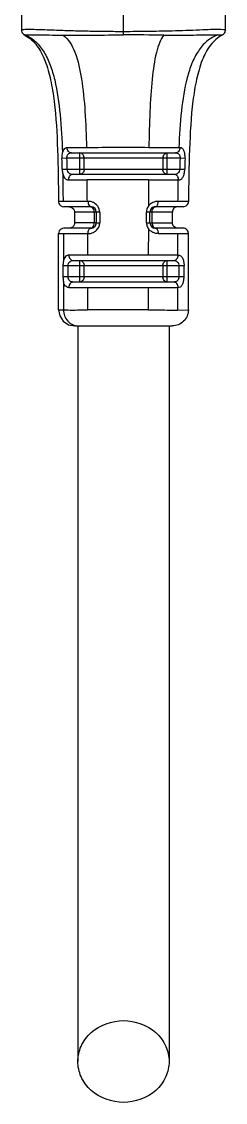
# Model space of a CAD drawing. Header units: millimetres. Extents: x 7426 to 8300, y 123 to 421.
# Drawn here: x 8231.73 to 8236.47, y 295.17 to 320.29 of the extents above; entities that cross this region are included whole.
import ezdxf

# ---------------------------------------------------------------- set-up
doc = ezdxf.new("R2010")
doc.units = ezdxf.units.MM
doc.layers.add('20_ALL_FEATURES', color=7, linetype='Continuous')

msp = doc.modelspace()

# ---------------------------------------------------------------- linework, layer by layer
at = {"layer": '20_ALL_FEATURES', "color": 7, "linetype": 'Continuous'}
for p, q in [((8231.727, 320.64), (8231.727, 320.088)), ((8234.1, 319.976), (8234.1, 320.662)), ((8236.473, 320.087), (8236.473, 320.641)), ((8231.727, 320.09), (8231.727, 320.085)), ((8231.727, 320.09), (8231.727, 320.088)), ((8231.727, 320.088), (8231.727, 320.088)), ((8231.727, 320.088), (8231.727, 320.088)), ((8231.727, 320.088), (8231.727, 320.088)), ((8231.727, 320.088), (8231.727, 320.088)), ((8231.727, 320.088), (8231.727, 320.088)), ((8231.769, 319.994), (8231.776, 319.988)), ((8231.769, 319.994), (8231.774, 319.99)), ((8231.789, 319.979), (8231.795, 319.976)), ((8231.796, 319.976), (8231.795, 319.976)), ((8231.795, 319.976), (8231.795, 319.976)), ((8231.808, 319.979), (8231.796, 319.976)), ((8236.439, 320.002), (8236.436, 320)), ((8236.469, 320.057), (8236.473, 320.088)), ((8236.472, 320.087), (8236.473, 320.088)), ((8236.473, 320.087), (8236.472, 320.087)), ((8236.473, 320.088), (8236.473, 320.088)), ((8231.813, 319.967), (8231.813, 319.967)), ((8232.892, 317.235), (8235.308, 317.235)), ((8233.081, 316.735), (8233.081, 317.235)), ((8235.118, 316.735), (8235.118, 317.235)), ((8235.415, 317.354), (8235.387, 317.354)), ((8232.783, 317.11), (8232.666, 317.106)), ((8235.417, 317.11), (8232.783, 317.11)), ((8233.182, 316.86), (8233.182, 317.11)), ((8235.017, 317.11), (8235.017, 316.86)), ((8235.534, 317.106), (8235.417, 317.11)), ((8232.674, 316.857), (8232.791, 316.86)), ((8232.791, 316.86), (8235.409, 316.86)), ((8235.28, 316.735), (8232.92, 316.735)), ((8235.409, 316.86), (8235.526, 316.857)), ((8235.367, 316.608), (8235.385, 316.608)), ((8232.7, 316.109), (8232.586, 316.109)), ((8233.342, 315.985), (8232.711, 315.985)), ((8233.274, 316.109), (8233.258, 316.109)), ((8233.275, 316.109), (8233.258, 316.109)), ((8233.342, 315.985), (8233.355, 315.984)), ((8234.831, 315.984), (8234.842, 315.985)), ((8235.49, 315.985), (8234.842, 315.985)), ((8235.361, 316.109), (8234.908, 316.109)), ((8233.467, 315.86), (8232.961, 315.86)), ((8232.962, 315.86), (8232.962, 315.61)), ((8233.417, 315.86), (8233.417, 315.61)), ((8233.467, 315.86), (8233.467, 315.61)), ((8233.546, 315.86), (8233.547, 315.61)), ((8234.636, 315.611), (8234.636, 315.861)), ((8235.239, 315.86), (8234.717, 315.86)), ((8234.717, 315.61), (8234.717, 315.86)), ((8234.769, 315.61), (8234.769, 315.86)), ((8235.239, 315.61), (8235.239, 315.86)), ((8233.342, 315.485), (8232.714, 315.485)), ((8233.467, 315.61), (8232.962, 315.61)), ((8233.355, 315.486), (8233.342, 315.485)), ((8234.679, 315.476), (8234.678, 314.86)), ((8234.717, 315.61), (8235.239, 315.61)), ((8234.842, 315.485), (8234.832, 315.485)), ((8235.487, 315.485), (8234.842, 315.485)), ((8232.588, 315.36), (8233.274, 315.36)), ((8232.703, 315.36), (8232.704, 314.729)), ((8233.26, 315.36), (8233.26, 314.86)), ((8234.908, 315.36), (8235.357, 315.36)), ((8234.909, 315.36), (8235.612, 315.36)), ((8235.357, 315.36), (8235.357, 314.86)), ((8232.703, 314.94), (8232.704, 314.729)), ((8235.357, 314.86), (8232.829, 314.86)), ((8232.934, 314.735), (8235.266, 314.735)), ((8233.081, 314.235), (8233.081, 314.735)), ((8234.943, 314.86), (8234.678, 314.86)), ((8235.118, 314.235), (8235.118, 314.735)), ((8235.509, 314.61), (8232.69, 314.61)), ((8232.69, 314.61), (8232.69, 314.36)), ((8232.807, 314.61), (8232.807, 314.36)), ((8233.182, 314.36), (8233.182, 314.61)), ((8235.017, 314.61), (8235.017, 314.36)), ((8235.393, 314.36), (8235.393, 314.61)), ((8235.509, 314.36), (8235.509, 314.61)), ((8232.69, 314.36), (8235.509, 314.36)), ((8232.703, 314.241), (8232.703, 313.585)), ((8235.266, 314.235), (8232.934, 314.235)), ((8232.829, 314.11), (8235.371, 314.11)), ((8233.26, 314.11), (8233.26, 313.585)), ((8234.678, 314.11), (8234.678, 313.586)), ((8235.356, 314.11), (8235.356, 313.584)), ((8235.371, 314.11), (8235.357, 314.11)), ((8232.589, 313.585), (8232.703, 313.585)), ((8235.356, 313.584), (8235.611, 313.585)), ((8232.964, 313.214), (8235.236, 313.214)), ((8233.037, 313.214), (8233.037, 296.121)), ((8235.162, 313.214), (8235.162, 296.121))]:
    msp.add_line(p, q, dxfattribs=at)
for points in [[(8231.727, 320.088), (8231.728, 320.068), (8231.734, 320.046), (8231.743, 320.027), (8231.753, 320.01), (8231.763, 320), (8231.769, 319.994)], [(8231.727, 320.081), (8231.727, 320.079), (8231.728, 320.074)], [(8231.774, 319.99), (8231.781, 319.985), (8231.789, 319.979)], [(8231.776, 319.988), (8231.792, 319.978), (8231.813, 319.967)], [(8236.438, 320.002), (8236.45, 320.016), (8236.469, 320.057)], [(8235.017, 317.11), (8235.017, 317.115), (8235.018, 317.121), (8235.018, 317.126)], [(8232.586, 316.109), (8232.587, 316.092), (8232.595, 316.062), (8232.612, 316.033), (8232.638, 316.009), (8232.671, 315.991), (8232.711, 315.985)], [(8232.836, 315.985), (8232.875, 315.979), (8232.908, 315.962), (8232.934, 315.937), (8232.951, 315.908), (8232.959, 315.877), (8232.961, 315.86)], [(8232.713, 315.485), (8232.679, 315.48), (8232.648, 315.466), (8232.623, 315.446), (8232.604, 315.421), (8232.593, 315.394), (8232.589, 315.366), (8232.588, 315.36)], [(8232.961, 315.61), (8232.959, 315.593), (8232.951, 315.562), (8232.934, 315.533), (8232.909, 315.509), (8232.875, 315.491), (8232.836, 315.485)], [(8232.589, 313.585), (8232.615, 313.45), (8232.697, 313.325), (8232.822, 313.242), (8232.964, 313.214)]]:
    msp.add_lwpolyline(points, dxfattribs=at)
for centre, radius, start, end in [((8233.717, 55.917), 264.06, 89.71281, 89.91698), ((8236.351, 320.085), 0.121, 328.7577, 335.2581), ((8236.345, 320.088), 0.128, 335.2512, 342.1284), ((8234.098, 171.534), 145.824, 89.76698, 90.3368), ((8207.607, 316.215), 25.075, 1.4667, 2.0357), ((8206.952, 316.22), 25.846, 1.4192, 1.9736), ((8261.267, 316.213), 25.866, 178.0136, 178.5676), ((8260.624, 316.209), 25.106, 177.9532, 178.5216), ((8177.442, 315.727), 55.259, 0.3963, 1.0393), ((8232.864, 443.105), 126.497, 269.97771, 270.17662), ((8234.085, -37.578), 354.187, 89.90341, 90.1345), ((8141.076, 315.681), 92.183, 0.26575, 0.57603), ((8384.855, 315.606), 150.176, 179.61745, 179.85173), ((8293.68, 315.661), 58.321, 179.06987, 179.56002), ((8233.342, 315.86), 0.125, 360, 89.9994), ((8233.277, 315.836), 0.275, 62.4452, 64.855), ((8234.842, 315.86), 0.125, 89.9994, 180), ((8233.342, 315.61), 0.125, 269.9994, 0), ((8233.279, 315.615), 0.267, 355.1683, 358.9154), ((8234.865, 315.61), 0.229, 203.84, 215.7997), ((8234.842, 315.61), 0.125, 180, 269.9994), ((8233.271, 315.644), 0.287, 296.4287, 298.7917), ((8233.266, 315.652), 0.296, 298.8542, 311.3466), ((8235.31, 311.25), 3.61, 89.0251, 89.2555), ((8234.098, 109.334), 204.253, 89.8373, 90.2351), ((8233.05, 313.526), 0.313, 267.7543, 269.9925)]:
    msp.add_arc(centre, radius, start, end, dxfattribs=at)
for points, knots in [([(8234.1, 320.052), (8233.97, 320.052), (8233.711, 320.054), (8233.323, 320.06), (8232.931, 320.068), (8232.528, 320.081), (8232.193, 320.097), (8231.949, 320.101), (8231.83, 320.102), (8231.763, 320.098), (8231.738, 320.097), (8231.727, 320.092), (8231.727, 320.09)], [0, 0, 0, 0, 0.163513, 0.327046, 0.490641, 0.657908, 0.836576, 0.914405, 0.965143, 0.988685, 0.996656, 1, 1, 1, 1]), ([(8231.808, 319.979), (8231.884, 319.984), (8232.18, 319.979), (8232.475, 319.973), (8232.695, 319.973)], [0, 0, 0, 0, 0.256752, 1, 1, 1, 1]), ([(8231.808, 319.979), (8231.9, 319.94), (8232.073, 319.825), (8232.265, 319.575), (8232.405, 319.27), (8232.544, 318.788), (8232.637, 318.104), (8232.667, 317.539), (8232.678, 317.243)], [0, 0, 0, 0, 0.099966, 0.201972, 0.312555, 0.433582, 0.703501, 1, 1, 1, 1]), ([(8236.425, 320.099), (8236.267, 320.106), (8235.895, 320.09), (8235.323, 320.068), (8234.706, 320.056), (8234.302, 320.052), (8234.1, 320.052)], [0, 0, 0, 0, 0.204097, 0.478839, 0.739228, 1, 1, 1, 1]), ([(8235.041, 319.973), (8234.999, 319.924), (8234.929, 319.791), (8234.827, 319.45), (8234.755, 318.909), (8234.709, 318.169), (8234.696, 317.636), (8234.691, 317.357)], [0, 0, 0, 0, 0.07306, 0.165341, 0.400425, 0.685111, 1, 1, 1, 1]), ([(8235.041, 319.973), (8235.27, 319.972), (8235.689, 319.969), (8236.108, 319.984), (8236.298, 319.982)], [0, 0, 0, 0, 0.548379, 1, 1, 1, 1]), ([(8236.298, 319.981), (8236.205, 319.946), (8236.029, 319.841), (8235.828, 319.603), (8235.682, 319.312), (8235.535, 318.848), (8235.434, 318.188), (8235.4, 317.641), (8235.388, 317.354)], [0, 0, 0, 0, 0.102613, 0.205499, 0.31584, 0.436117, 0.704365, 1, 1, 1, 1]), ([(8236.405, 319.976), (8236.296, 319.92), (8236.098, 319.743), (8235.912, 319.374), (8235.789, 318.932), (8235.68, 318.24), (8235.628, 317.291), (8235.617, 316.512), (8235.615, 316.109)], [0, 0, 0, 0, 0.089606, 0.188307, 0.300857, 0.426116, 0.703525, 1, 1, 1, 1]), ([(8236.298, 319.982), (8236.326, 319.981), (8236.362, 319.984), (8236.398, 319.977), (8236.405, 319.976)], [0, 0, 0, 0, 0.804028, 1, 1, 1, 1]), ([(8236.473, 320.088), (8236.473, 320.089), (8236.458, 320.1), (8236.441, 320.098), (8236.425, 320.099)], [0, 0, 0, 0, 0.041119, 1, 1, 1, 1]), ([(8236.473, 320.088), (8236.473, 320.088), (8236.473, 320.088), (8236.473, 320.088), (8236.473, 320.088)], [0, 0, 0, 0, 0.52065, 1, 1, 1, 1]), ([(8231.813, 319.967), (8231.92, 319.909), (8232.112, 319.727), (8232.294, 319.358), (8232.415, 318.917), (8232.521, 318.228), (8232.573, 317.284), (8232.583, 316.509), (8232.586, 316.109)], [0, 0, 0, 0, 0.089631, 0.18871, 0.301542, 0.426897, 0.704058, 1, 1, 1, 1]), ([(8232.695, 319.973), (8232.824, 319.879), (8233.014, 319.53), (8233.14, 318.92), (8233.213, 318.172), (8233.233, 317.637), (8233.241, 317.355)], [0, 0, 0, 0, 0.176087, 0.409848, 0.69019, 1, 1, 1, 1]), ([(8232.678, 317.243), (8232.676, 317.233), (8232.666, 317.188), (8232.664, 317.142), (8232.666, 317.106)], [0, 0, 0, 0, 0.227536, 1, 1, 1, 1]), ([(8232.785, 317.354), (8232.762, 317.356), (8232.704, 317.328), (8232.686, 317.273), (8232.678, 317.243)], [0, 0, 0, 0, 0.434617, 1, 1, 1, 1]), ([(8232.783, 317.11), (8232.781, 317.144), (8232.796, 317.216), (8232.864, 317.235), (8232.892, 317.235)], [0, 0, 0, 0, 0.548426, 1, 1, 1, 1]), ([(8233.241, 317.355), (8233.197, 317.355), (8233.045, 317.354), (8232.893, 317.354), (8232.785, 317.354)], [0, 0, 0, 0, 0.290779, 1, 1, 1, 1]), ([(8232.892, 317.235), (8232.865, 317.235), (8232.807, 317.264), (8232.787, 317.324), (8232.785, 317.354)], [0, 0, 0, 0, 0.473019, 1, 1, 1, 1]), ([(8233.174, 317.159), (8233.166, 317.18), (8233.144, 317.218), (8233.101, 317.235), (8233.081, 317.235)], [0, 0, 0, 0, 0.52922, 1, 1, 1, 1]), ([(8235.387, 317.354), (8235.341, 317.354), (8235.109, 317.354), (8234.877, 317.356), (8234.691, 317.357)], [0, 0, 0, 0, 0.200652, 1, 1, 1, 1]), ([(8235.018, 317.126), (8235.022, 317.154), (8235.04, 317.208), (8235.094, 317.235), (8235.118, 317.235)], [0, 0, 0, 0, 0.53526, 1, 1, 1, 1]), ([(8235.415, 317.354), (8235.413, 317.324), (8235.393, 317.264), (8235.335, 317.235), (8235.308, 317.235)], [0, 0, 0, 0, 0.527203, 1, 1, 1, 1]), ([(8235.308, 317.235), (8235.336, 317.235), (8235.404, 317.216), (8235.42, 317.144), (8235.417, 317.11)], [0, 0, 0, 0, 0.451677, 1, 1, 1, 1]), ([(8235.534, 317.106), (8235.535, 317.141), (8235.533, 317.204), (8235.512, 317.285), (8235.473, 317.344), (8235.433, 317.354), (8235.415, 317.354)], [0, 0, 0, 0, 0.343035, 0.619696, 0.824714, 1, 1, 1, 1]), ([(8232.674, 316.857), (8232.674, 316.845), (8232.676, 316.802), (8232.683, 316.759), (8232.692, 316.729)], [0, 0, 0, 0, 0.268615, 1, 1, 1, 1]), ([(8232.692, 316.729), (8232.702, 316.696), (8232.725, 316.636), (8232.788, 316.606), (8232.815, 316.608)], [0, 0, 0, 0, 0.565029, 1, 1, 1, 1]), ([(8232.92, 316.735), (8232.89, 316.735), (8232.819, 316.753), (8232.792, 316.824), (8232.791, 316.86)], [0, 0, 0, 0, 0.458587, 1, 1, 1, 1]), ([(8232.92, 316.735), (8232.892, 316.735), (8232.832, 316.702), (8232.814, 316.639), (8232.815, 316.608)], [0, 0, 0, 0, 0.470302, 1, 1, 1, 1]), ([(8233.182, 316.86), (8233.182, 316.829), (8233.166, 316.768), (8233.108, 316.735), (8233.081, 316.735)], [0, 0, 0, 0, 0.537704, 1, 1, 1, 1]), ([(8235.118, 316.735), (8235.091, 316.735), (8235.033, 316.768), (8235.017, 316.829), (8235.017, 316.86)], [0, 0, 0, 0, 0.462082, 1, 1, 1, 1]), ([(8235.409, 316.86), (8235.407, 316.824), (8235.381, 316.753), (8235.31, 316.735), (8235.28, 316.735)], [0, 0, 0, 0, 0.541551, 1, 1, 1, 1]), ([(8235.385, 316.608), (8235.386, 316.639), (8235.368, 316.702), (8235.308, 316.735), (8235.28, 316.735)], [0, 0, 0, 0, 0.529722, 1, 1, 1, 1]), ([(8235.385, 316.608), (8235.405, 316.606), (8235.449, 316.62), (8235.493, 316.679), (8235.52, 316.76), (8235.526, 316.823), (8235.526, 316.857)], [0, 0, 0, 0, 0.187637, 0.404298, 0.676036, 1, 1, 1, 1]), ([(8234.682, 316.609), (8234.749, 316.609), (8234.977, 316.608), (8235.205, 316.608), (8235.367, 316.608)], [0, 0, 0, 0, 0.292235, 1, 1, 1, 1]), ([(8233.258, 316.109), (8233.199, 316.109), (8233.013, 316.109), (8232.827, 316.109), (8232.7, 316.109)], [0, 0, 0, 0, 0.315498, 1, 1, 1, 1]), ([(8233.274, 316.109), (8233.275, 316.093), (8233.278, 316.047), (8233.309, 315.985), (8233.342, 315.985)], [0, 0, 0, 0, 0.326294, 1, 1, 1, 1]), ([(8233.353, 315.984), (8233.351, 315.984), (8233.347, 315.985), (8233.344, 315.985), (8233.342, 315.985)], [0, 0, 0, 0, 0.509247, 1, 1, 1, 1]), ([(8234.908, 316.109), (8234.865, 316.111), (8234.804, 316.096), (8234.754, 316.066), (8234.742, 316.057)], [0, 0, 0, 0, 0.738374, 1, 1, 1, 1]), ([(8234.833, 315.984), (8234.835, 315.984), (8234.838, 315.985), (8234.841, 315.985), (8234.842, 315.985)], [0, 0, 0, 0, 0.515612, 1, 1, 1, 1]), ([(8234.842, 315.985), (8234.848, 315.985), (8234.877, 315.993), (8234.892, 316.025), (8234.899, 316.047)], [0, 0, 0, 0, 0.199611, 1, 1, 1, 1]), ([(8235.364, 315.985), (8235.332, 315.985), (8235.266, 315.958), (8235.239, 315.892), (8235.239, 315.86)], [0, 0, 0, 0, 0.499999, 1, 1, 1, 1]), ([(8235.615, 316.109), (8235.615, 316.108), (8235.606, 316.111), (8235.597, 316.108), (8235.575, 316.109), (8235.533, 316.108), (8235.46, 316.109), (8235.397, 316.11), (8235.361, 316.109)], [0, 0, 0, 0, 0.016073, 0.064129, 0.143916, 0.255053, 0.568981, 1, 1, 1, 1]), ([(8235.49, 315.985), (8235.521, 315.985), (8235.587, 316.011), (8235.614, 316.077), (8235.615, 316.109)], [0, 0, 0, 0, 0.500001, 1, 1, 1, 1]), ([(8233.546, 315.86), (8233.536, 315.86), (8233.517, 315.861), (8233.49, 315.858), (8233.479, 315.862), (8233.467, 315.858), (8233.467, 315.86)], [0, 0, 0, 0, 0.406311, 0.726191, 0.929826, 1, 1, 1, 1]), ([(8234.717, 315.86), (8234.717, 315.858), (8234.705, 315.862), (8234.693, 315.858), (8234.666, 315.861), (8234.647, 315.86), (8234.636, 315.861)], [0, 0, 0, 0, 0.070308, 0.274247, 0.594332, 1, 1, 1, 1]), ([(8233.274, 315.36), (8233.274, 315.376), (8233.277, 315.422), (8233.309, 315.485), (8233.342, 315.485)], [0, 0, 0, 0, 0.32566, 1, 1, 1, 1]), ([(8233.342, 315.485), (8233.348, 315.485), (8233.379, 315.492), (8233.398, 315.524), (8233.407, 315.547)], [0, 0, 0, 0, 0.196815, 1, 1, 1, 1]), ([(8233.467, 315.61), (8233.467, 315.608), (8233.479, 315.612), (8233.49, 315.608), (8233.517, 315.611), (8233.536, 315.61), (8233.547, 315.61)], [0, 0, 0, 0, 0.070146, 0.27371, 0.593629, 1, 1, 1, 1]), ([(8234.636, 315.611), (8234.647, 315.61), (8234.666, 315.611), (8234.693, 315.608), (8234.705, 315.612), (8234.717, 315.608), (8234.717, 315.61)], [0, 0, 0, 0, 0.405652, 0.725654, 0.929601, 1, 1, 1, 1]), ([(8234.833, 315.486), (8234.834, 315.486), (8234.837, 315.485), (8234.84, 315.485), (8234.842, 315.485)], [0, 0, 0, 0, 0.509835, 1, 1, 1, 1]), ([(8234.842, 315.485), (8234.848, 315.485), (8234.878, 315.477), (8234.893, 315.445), (8234.9, 315.422)], [0, 0, 0, 0, 0.19968, 1, 1, 1, 1]), ([(8235.364, 315.485), (8235.332, 315.485), (8235.266, 315.512), (8235.239, 315.578), (8235.239, 315.61)], [0, 0, 0, 0, 0.5, 1, 1, 1, 1]), ([(8235.612, 315.36), (8235.612, 315.392), (8235.585, 315.458), (8235.519, 315.485), (8235.487, 315.485)], [0, 0, 0, 0, 0.500005, 1, 1, 1, 1]), ([(8234.909, 315.36), (8234.865, 315.357), (8234.804, 315.373), (8234.754, 315.404), (8234.742, 315.413)], [0, 0, 0, 0, 0.73824, 1, 1, 1, 1]), ([(8232.704, 314.729), (8232.701, 314.72), (8232.693, 314.682), (8232.69, 314.642), (8232.69, 314.612)], [0, 0, 0, 0, 0.234018, 1, 1, 1, 1]), ([(8232.829, 314.86), (8232.801, 314.861), (8232.735, 314.831), (8232.713, 314.765), (8232.704, 314.729)], [0, 0, 0, 0, 0.423264, 1, 1, 1, 1]), ([(8232.807, 314.61), (8232.807, 314.645), (8232.832, 314.718), (8232.903, 314.735), (8232.934, 314.735)], [0, 0, 0, 0, 0.539546, 1, 1, 1, 1]), ([(8232.828, 314.86), (8232.828, 314.829), (8232.846, 314.767), (8232.906, 314.735), (8232.934, 314.735)], [0, 0, 0, 0, 0.530358, 1, 1, 1, 1]), ([(8233.081, 314.735), (8233.108, 314.735), (8233.166, 314.702), (8233.182, 314.641), (8233.182, 314.61)], [0, 0, 0, 0, 0.462298, 1, 1, 1, 1]), ([(8235.017, 314.61), (8235.018, 314.641), (8235.033, 314.702), (8235.091, 314.735), (8235.118, 314.735)], [0, 0, 0, 0, 0.537144, 1, 1, 1, 1]), ([(8235.266, 314.735), (8235.294, 314.735), (8235.353, 314.767), (8235.371, 314.829), (8235.371, 314.86)], [0, 0, 0, 0, 0.469629, 1, 1, 1, 1]), ([(8235.266, 314.735), (8235.296, 314.735), (8235.368, 314.718), (8235.393, 314.645), (8235.393, 314.61)], [0, 0, 0, 0, 0.460579, 1, 1, 1, 1]), ([(8235.371, 314.86), (8235.39, 314.862), (8235.433, 314.85), (8235.478, 314.792), (8235.505, 314.71), (8235.51, 314.645), (8235.509, 314.61)], [0, 0, 0, 0, 0.181411, 0.390435, 0.664174, 1, 1, 1, 1]), ([(8232.69, 314.36), (8232.69, 314.329), (8232.693, 314.289), (8232.701, 314.25), (8232.703, 314.241)], [0, 0, 0, 0, 0.766333, 1, 1, 1, 1]), ([(8232.828, 314.11), (8232.801, 314.108), (8232.735, 314.141), (8232.713, 314.205), (8232.703, 314.241)], [0, 0, 0, 0, 0.422477, 1, 1, 1, 1]), ([(8232.934, 314.235), (8232.903, 314.235), (8232.832, 314.252), (8232.806, 314.325), (8232.807, 314.36)], [0, 0, 0, 0, 0.460617, 1, 1, 1, 1]), ([(8232.934, 314.235), (8232.906, 314.235), (8232.847, 314.203), (8232.829, 314.141), (8232.828, 314.11)], [0, 0, 0, 0, 0.469645, 1, 1, 1, 1]), ([(8233.174, 314.311), (8233.166, 314.29), (8233.144, 314.252), (8233.101, 314.235), (8233.081, 314.235)], [0, 0, 0, 0, 0.529112, 1, 1, 1, 1]), ([(8235.118, 314.235), (8235.091, 314.235), (8235.033, 314.268), (8235.017, 314.329), (8235.017, 314.36)], [0, 0, 0, 0, 0.462081, 1, 1, 1, 1]), ([(8235.393, 314.36), (8235.392, 314.325), (8235.368, 314.252), (8235.296, 314.235), (8235.266, 314.235)], [0, 0, 0, 0, 0.53948, 1, 1, 1, 1]), ([(8235.371, 314.11), (8235.371, 314.141), (8235.353, 314.203), (8235.294, 314.235), (8235.266, 314.235)], [0, 0, 0, 0, 0.530306, 1, 1, 1, 1]), ([(8235.371, 314.11), (8235.39, 314.11), (8235.433, 314.12), (8235.478, 314.178), (8235.504, 314.26), (8235.51, 314.325), (8235.509, 314.36)], [0, 0, 0, 0, 0.181502, 0.390253, 0.664078, 1, 1, 1, 1]), ([(8232.703, 313.585), (8232.737, 313.585), (8232.922, 313.584), (8233.108, 313.585), (8233.26, 313.585)], [0, 0, 0, 0, 0.17917, 1, 1, 1, 1]), ([(8232.703, 313.585), (8232.704, 313.493), (8232.769, 313.306), (8232.95, 313.217), (8233.038, 313.214)], [0, 0, 0, 0, 0.511855, 1, 1, 1, 1]), ([(8234.678, 313.586), (8234.744, 313.586), (8234.97, 313.585), (8235.197, 313.584), (8235.356, 313.584)], [0, 0, 0, 0, 0.292919, 1, 1, 1, 1]), ([(8235.611, 313.585), (8235.61, 313.49), (8235.529, 313.293), (8235.331, 313.214), (8235.236, 313.214)], [0, 0, 0, 0, 0.5, 1, 1, 1, 1]), ([(8233.037, 296.121), (8233.037, 296.24), (8233.093, 296.496), (8233.412, 296.923), (8234.1, 297.17), (8234.787, 296.923), (8235.107, 296.496), (8235.162, 296.24), (8235.162, 296.121)], [0, 0, 0, 0, 0.114743, 0.242973, 0.5, 0.757027, 0.885257, 1, 1, 1, 1]), ([(8235.162, 296.121), (8235.162, 296.002), (8235.107, 295.746), (8234.787, 295.319), (8234.1, 295.072), (8233.412, 295.319), (8233.093, 295.746), (8233.037, 296.002), (8233.037, 296.121)], [0, 0, 0, 0, 0.114743, 0.242973, 0.5, 0.757027, 0.885257, 1, 1, 1, 1])]:
    msp.add_open_spline(points, degree=3, knots=knots, dxfattribs=at)
for points in [[(8232.695, 319.973), (8233.163, 319.971), (8233.631, 319.976), (8234.1, 319.976)], [(8236.405, 319.976), (8236.418, 319.983), (8236.43, 319.992), (8236.44, 320.003)], [(8236.44, 320.003), (8236.446, 320.009), (8236.45, 320.015), (8236.454, 320.022)], [(8236.466, 320.048), (8236.47, 320.061), (8236.473, 320.074), (8236.473, 320.087)], [(8233.182, 317.11), (8233.182, 317.126), (8233.182, 317.144), (8233.171, 317.156)], [(8233.394, 316.084), (8233.357, 316.102), (8233.315, 316.11), (8233.275, 316.109)], [(8233.381, 315.966), (8233.373, 315.974), (8233.363, 315.981), (8233.353, 315.984)], [(8233.407, 315.92), (8233.402, 315.937), (8233.393, 315.954), (8233.381, 315.966)], [(8233.444, 316.054), (8233.431, 316.063), (8233.418, 316.072), (8233.404, 316.079)], [(8233.537, 315.927), (8233.521, 315.977), (8233.486, 316.022), (8233.444, 316.054)], [(8234.679, 315.995), (8234.652, 315.956), (8234.634, 315.908), (8234.636, 315.861)], [(8234.742, 316.057), (8234.718, 316.039), (8234.697, 316.018), (8234.679, 315.995)], [(8234.778, 315.92), (8234.783, 315.937), (8234.791, 315.953), (8234.803, 315.966)], [(8234.803, 315.966), (8234.811, 315.974), (8234.822, 315.981), (8234.833, 315.984)], [(8234.899, 316.047), (8234.905, 316.067), (8234.908, 316.088), (8234.908, 316.109)], [(8233.417, 315.86), (8233.417, 315.88), (8233.414, 315.901), (8233.407, 315.92)], [(8233.546, 315.86), (8233.548, 315.882), (8233.544, 315.905), (8233.537, 315.927)], [(8234.769, 315.86), (8234.767, 315.88), (8234.771, 315.901), (8234.778, 315.92)], [(8233.407, 315.547), (8233.413, 315.567), (8233.417, 315.589), (8233.417, 315.61)], [(8233.462, 315.43), (8233.488, 315.452), (8233.51, 315.48), (8233.524, 315.51)], [(8233.524, 315.51), (8233.536, 315.536), (8233.543, 315.564), (8233.546, 315.593)], [(8234.636, 315.611), (8234.635, 315.579), (8234.642, 315.547), (8234.655, 315.518)], [(8234.742, 315.413), (8234.718, 315.43), (8234.696, 315.452), (8234.679, 315.476)], [(8234.769, 315.61), (8234.768, 315.581), (8234.774, 315.551), (8234.788, 315.526)], [(8234.788, 315.526), (8234.793, 315.515), (8234.801, 315.504), (8234.811, 315.497)], [(8234.811, 315.497), (8234.817, 315.492), (8234.825, 315.488), (8234.833, 315.486)], [(8232.589, 313.585), (8232.589, 314.177), (8232.589, 314.768), (8232.588, 315.36)], [(8233.274, 315.36), (8233.317, 315.358), (8233.361, 315.368), (8233.399, 315.387)], [(8234.9, 315.422), (8234.906, 315.402), (8234.909, 315.381), (8234.909, 315.36)], [(8235.611, 313.585), (8235.611, 314.177), (8235.61, 314.768), (8235.612, 315.36)], [(8233.182, 314.36), (8233.182, 314.344), (8233.182, 314.326), (8233.171, 314.314)]]:
    msp.add_open_spline(points, degree=3, dxfattribs=at)

doc.saveas('drawing.dxf')
